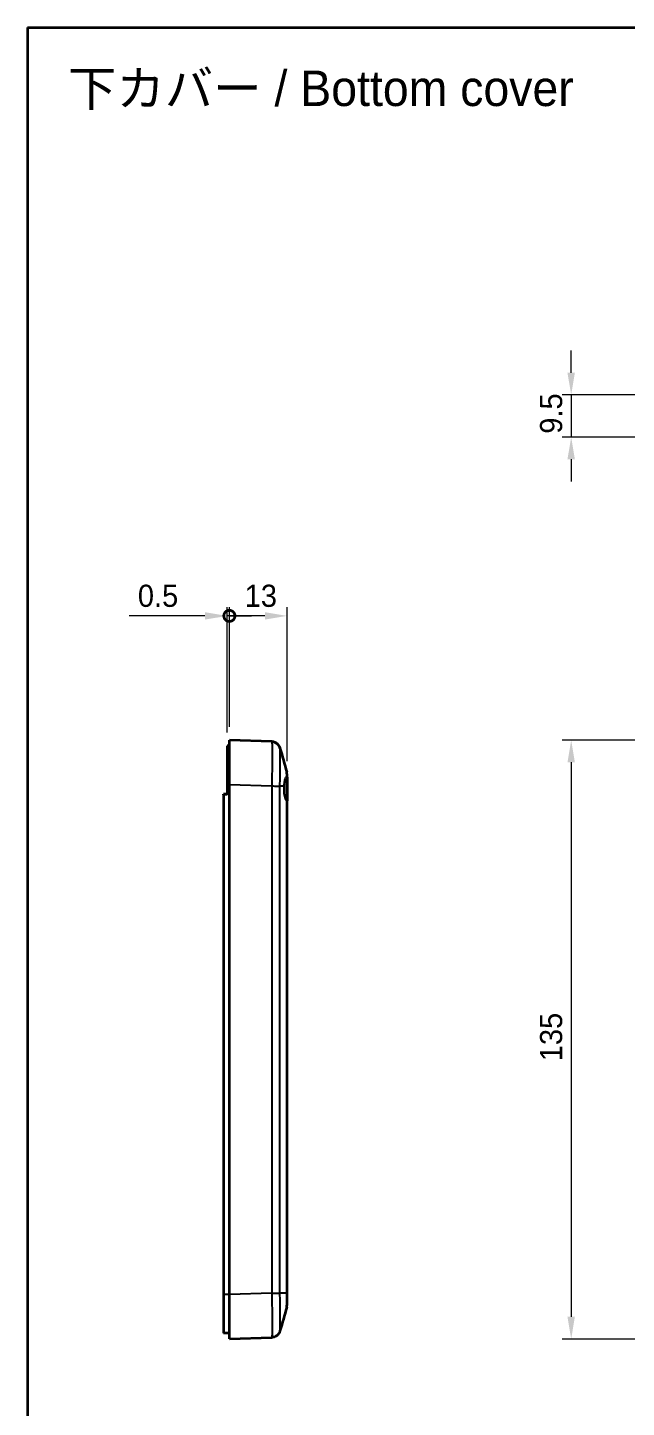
# Model space of a CAD drawing. Header units: millimetres. Extents: x 0 to 3058, y 0 to 562.
# Drawn here: x 2000 to 2135, y 251 to 562 of the extents above; entities that cross this region are included whole.
import ezdxf

# ---------------------------------------------------------------- set-up
doc = ezdxf.new("R2010")
doc.units = ezdxf.units.MM
doc.header["$LTSCALE"] = 1.5
doc.layers.get('Defpoints').update_dxf_attribs({"lineweight": 25})
for name, color, linetype, lineweight in [('Border (ISO)', 7, 'Continuous', 35), ('Dimension (ISO)', 7, 'Continuous', 18), ('Dimension (ISO) @ 1', 7, 'Continuous', 18), ('Symbol (ISO)', 7, 'Continuous', 18), ('Visible (ISO)', 7, 'Continuous', 35), ('Visible Narrow (ISO)', 7, 'Continuous', 25)]:
    doc.layers.add(name, color=color, linetype=linetype, lineweight=lineweight)
doc.styles.add('Note Text (TK)', font='')
doc.styles.get('Note Text (TK)').set_extended_font_data('MS PGothic')
doc.dimstyles.new('Default - Method 1b (TK)', dxfattribs={"dimscale": 1.5, "dimtxt": 2.5, "dimasz": 2.5, "dimexe": 1, "dimexo": 1.5, "dimgap": 1, "dimtad": 1, "dimtoh": 1, "dimrnd": 1e-08, "dimdsep": 46, "dimtxsty": 'Note Text (TK)', "dimcen": 0.09, "dimdle": 5, "dimclrd": 100, "dimclre": 100, "dimclrt": 7, "dimadec": 1, "dimazin": 1, "dimtfac": 1, "dimtmove": 0, "dimatfit": 3, "dimfxl": 1, "dimtolj": 1, "dimlwd": -1, "dimlwe": -1, "dimarcsym": 0})

# ---------------------------------------------------------------- blocks, each defined once
blk = doc.blocks.new('図面枠 tk図枠')
at = {"layer": 'Border (ISO)'}
for q in [(405.5, 289), (14.5, 8)]:
    blk.add_line((14.5, 289), q, dxfattribs=at)
blk = doc.blocks.new('*D105')
at = {"layer": 'Defpoints', "color": 0}
for p in [(2160.57, 401.37), (2122.57, 266.37), (2160.57, 266.37)]:
    blk.add_point(p, dxfattribs=at)
at = {"layer": 'Dimension (ISO)', "color": 100}
for p, q in [((2157.57, 401.37), (2120.57, 401.37)), ((2122.57, 396.37), (2122.57, 271.37)), ((2157.57, 266.37), (2120.57, 266.37))]:
    blk.add_line(p, q, dxfattribs=at)
for points in [[(2121.73, 396.37), (2123.4, 396.37), (2122.57, 401.37)], [(2121.73, 271.37), (2123.4, 271.37), (2122.57, 266.37)]]:
    blk.add_solid(points, dxfattribs=at)
at = {"layer": 'Dimension (ISO)', "color": 7, "insert": (2118.07, 328.99), "char_height": 5, "attachment_point": 4, "rotation": 90, "style": 'Note Text (TK)'}
blk.add_mtext('\\A1;135', dxfattribs=at)
blk = doc.blocks.new('*D106')
at = {"layer": 'Defpoints', "color": 0}
for p in [(2150.57, 479.19), (2122.57, 469.69), (2161.02, 469.69)]:
    blk.add_point(p, dxfattribs=at)
at = {"layer": 'Dimension (ISO)', "color": 100}
for p, q in [((2122.57, 484.19), (2122.57, 489.19)), ((2147.57, 479.19), (2120.57, 479.19)), ((2122.57, 479.19), (2122.57, 469.69)), ((2158.02, 469.69), (2120.57, 469.69)), ((2122.57, 464.69), (2122.57, 459.69))]:
    blk.add_line(p, q, dxfattribs=at)
for points in [[(2121.73, 484.19), (2123.4, 484.19), (2122.57, 479.19)], [(2121.73, 464.69), (2123.4, 464.69), (2122.57, 469.69)]]:
    blk.add_solid(points, dxfattribs=at)
at = {"layer": 'Dimension (ISO)', "color": 7, "insert": (2118.07, 470.45), "char_height": 5, "attachment_point": 4, "rotation": 90, "style": 'Note Text (TK)'}
blk.add_mtext('\\A1;9.5', dxfattribs=at)
blk = doc.blocks.new('_DotSmall')
at = {"color": 0, "linetype": 'ByBlock', "const_width": 0.5}
blk.add_lwpolyline([(-0.0625, 0, 1), (0.0625, 0, 1)], format="xyb", close=True, dxfattribs=at)
blk = doc.blocks.new('*D108')
at = {"layer": 'Defpoints', "color": 0}
for p in [(2045.5, 429.38), (2045.5, 401.37), (2058.5, 393.64)]:
    blk.add_point(p, dxfattribs=at)
at = {"layer": 'Dimension (ISO)', "color": 100}
for p, q in [((2045.5, 404.37), (2045.5, 431.38)), ((2053.5, 429.38), (2045.5, 429.38)), ((2058.5, 396.64), (2058.5, 431.38))]:
    blk.add_line(p, q, dxfattribs=at)
blk.add_solid([(2053.5, 430.21), (2053.5, 428.55), (2058.5, 429.38)], dxfattribs=at)
at = {"layer": 'Dimension (ISO)', "color": 100, "xscale": 5, "yscale": 5, "zscale": 5, "rotation": 180}
blk.add_blockref('_DotSmall', (2045.5, 429.38), dxfattribs=at)
at = {"layer": 'Dimension (ISO)', "color": 7, "insert": (2048.95, 433.88), "char_height": 5, "attachment_point": 4, "style": 'Note Text (TK)'}
blk.add_mtext('\\A1;13', dxfattribs=at)
blk = doc.blocks.new('*D109')
at = {"layer": 'Defpoints', "color": 0}
for p in [(2045, 429.38), (2045.5, 401.37), (2045, 400.07)]:
    blk.add_point(p, dxfattribs=at)
at = {"layer": 'Dimension (ISO)', "color": 100}
for p, q in [((2040, 429.38), (2022.87, 429.38)), ((2045, 403.07), (2045, 431.38)), ((2045.5, 429.38), (2045, 429.38)), ((2045.5, 404.37), (2045.5, 431.38)), ((2045.5, 429.38), (2050.5, 429.38))]:
    blk.add_line(p, q, dxfattribs=at)
blk.add_solid([(2040, 430.21), (2040, 428.55), (2045, 429.38)], dxfattribs=at)
at = {"layer": 'Dimension (ISO)', "color": 100, "xscale": 5, "yscale": 5, "zscale": 5, "rotation": 180}
blk.add_blockref('_DotSmall', (2045.5, 429.38), dxfattribs=at)
at = {"layer": 'Dimension (ISO)', "color": 7, "insert": (2024.87, 433.88), "char_height": 5, "attachment_point": 4, "style": 'Note Text (TK)'}
blk.add_mtext('\\A1;0.5', dxfattribs=at)

msp = doc.modelspace()

# ---------------------------------------------------------------- linework, layer by layer
at = {"layer": 'Visible (ISO)'}
for p, q in [((2055.0418, 401.0416), (2045.4978, 401.3749)), ((2045.4978, 391.381), (2045.4978, 401.3749)), ((2044.9978, 400.0749), (2044.9978, 391.381)), ((2045.4978, 400.0749), (2044.9978, 400.0749)), ((2058.4978, 393.0008), (2058.4978, 393.6438)), ((2058.4978, 393.6436), (2058.4978, 393.6438)), ((2058.4978, 393.0008), (2058.4978, 387.6883)), ((2044.9978, 389.1749), (2044.1978, 389.1749)), ((2044.1978, 389.0749), (2044.1978, 389.1749)), ((2044.1978, 389.0749), (2044.1978, 276.3688)), ((2044.9978, 391.381), (2044.9978, 389.0749)), ((2045.4978, 276.3688), (2045.4978, 391.381)), ((2058.4978, 276.75), (2058.4978, 387.6883)), ((2044.1978, 276.3688), (2044.1978, 267.6749)), ((2045.4978, 266.3749), (2045.4978, 276.3688)), ((2058.4978, 274.106), (2058.4978, 276.75)), ((2044.9978, 267.6749), (2044.1978, 267.6749)), ((2045.4978, 267.6749), (2044.9978, 267.6749)), ((2045.4978, 266.3749), (2055.0411, 266.7081))]:
    msp.add_line(p, q, dxfattribs=at)
for centre, start, end in [((2056.4978, 393.6438), 0, 15.76907), ((2056.4978, 274.106), 344.23093, 0)]:
    msp.add_arc(centre, 2, start, end, dxfattribs=at)
for points in [[(2055.0418, 401.0416), (2055.2068, 401.0358), (2055.371, 401.0094), (2055.5296, 400.9634)], [(2055.0418, 401.0416), (2055.2089, 401.0357), (2055.3753, 401.0087), (2055.5357, 400.9615)], [(2056.9103, 399.5616), (2057.4139, 397.7695), (2057.9171, 395.977), (2058.4225, 394.1873)], [(2058.4225, 273.5624), (2057.9171, 271.7728), (2057.4139, 269.9802), (2056.9103, 268.1882)]]:
    msp.add_open_spline(points, degree=3, dxfattribs=at)
for points, knots in [([(2056.9103, 399.5616), (2056.8994, 399.6005), (2056.8858, 399.6452), (2056.8468, 399.7547), (2056.8218, 399.8193), (2056.7424, 399.9843), (2056.6895, 400.0852), (2056.5001, 400.3456), (2056.3637, 400.5122), (2055.9405, 400.806), (2055.7031, 400.9275), (2055.2973, 401.02), (2055.17, 401.0371), (2055.0418, 401.0416)], [1.1895558606, 1.1895558606, 1.1895558606, 1.1895558606, 1.2013547514, 1.2013547514, 1.2131536422, 1.2131536422, 1.2249525331, 1.2249525331, 1.2367514239, 1.2367514239, 1.2450579219, 1.2450579219, 1.2485503147, 1.2485503147, 1.2485503147, 1.2485503147]), ([(2055.0418, 401.0416), (2055.2563, 401.0341), (2055.4672, 400.9902), (2055.8509, 400.8524), (2056.0171, 400.7563), (2056.3202, 400.5367), (2056.4351, 400.4151), (2056.639, 400.1674), (2056.7036, 400.0543), (2056.7995, 399.871), (2056.8289, 399.7998), (2056.8743, 399.6801), (2056.8898, 399.6317), (2056.9051, 399.58), (2056.9078, 399.5706), (2056.9103, 399.5616)], [0.0007079787, 0.0007079787, 0.0007079787, 0.0007079787, 0.0065518112, 0.0065518112, 0.0130355525, 0.0130355525, 0.0215549725, 0.0215549725, 0.0333538634, 0.0333538634, 0.0451527542, 0.0451527542, 0.056951645, 0.056951645, 0.0597024329, 0.0597024329, 0.0597024329, 0.0597024329]), ([(2057.9093, 390.9968), (2057.9334, 391.2928), (2057.9631, 391.5743), (2058.0309, 392.0681), (2058.068, 392.2807), (2058.162, 392.6896), (2058.2207, 392.8602), (2058.331, 393.0347), (2058.3789, 393.0721), (2058.4293, 393.0747)], [-0.397718375, -0.397718375, -0.397718375, -0.397718375, -0.306121113, -0.306121113, -0.220565371, -0.220565371, -0.110928462, -0.110928462, -0.03399724, -0.03399724, -0.03399724, -0.03399724]), ([(2058.4293, 393.0747), (2058.4519, 393.0759), (2058.4693, 393.0701), (2058.492, 393.0448), (2058.4978, 393.026), (2058.4978, 393.0008)], [-0.0667034986, -0.0667034986, -0.0667034986, -0.0667034986, -0.0325176309, -0.0325176309, -0.0000000047, -0.0000000047, -0.0000000047, -0.0000000047]), ([(2058.4224, 387.8001), (2058.3847, 387.8422), (2058.3479, 387.8947), (2058.2447, 388.076), (2058.1822, 388.2302), (2058.0708, 388.6037), (2058.0229, 388.8218), (2057.9533, 389.2647), (2057.929, 389.4801), (2057.9039, 389.8263), (2057.8975, 389.9501), (2057.8918, 390.1313), (2057.8905, 390.1877), (2057.8893, 390.2727), (2057.8891, 390.3012), (2057.8888, 390.3523), (2057.8888, 390.375), (2057.8889, 390.423), (2057.8891, 390.4483), (2057.8898, 390.5158), (2057.8905, 390.5578), (2057.8946, 390.7336), (2057.9006, 390.8663), (2057.9093, 390.9968)], [-0.409984685, -0.409984685, -0.409984685, -0.409984685, -0.366522343, -0.366522343, -0.284018358, -0.284018358, -0.200348508, -0.200348508, -0.130632132, -0.130632132, -0.092868481, -0.092868481, -0.075897997, -0.075897997, -0.067344445, -0.067344445, -0.060551491, -0.060551491, -0.052942596, -0.052942596, -0.040306178, -0.040306178, 0, 0, 0, 0]), ([(2058.4978, 387.6883), (2058.4978, 387.6975), (2058.4914, 387.7115), (2058.4661, 387.749), (2058.4471, 387.7725), (2058.4224, 387.8001)], [-0.0563926452, -0.0563926452, -0.0563926452, -0.0563926452, -0.0284703173, -0.0284703173, 0, 0, 0, 0]), ([(2056.9103, 268.1882), (2056.8994, 268.1492), (2056.8858, 268.1046), (2056.8468, 267.9952), (2056.8218, 267.9306), (2056.7425, 267.7656), (2056.6896, 267.6647), (2056.5003, 267.4043), (2056.364, 267.2378), (2055.9408, 266.9438), (2055.7033, 266.8223), (2055.2974, 266.7297), (2055.17, 266.7126), (2055.0418, 266.7081)], [1.1902868996, 1.1902868996, 1.1902868996, 1.1902868996, 1.2020843666, 1.2020843666, 1.2138818336, 1.2138818336, 1.2256793007, 1.2256793007, 1.2374767677, 1.2374767677, 1.2457809206, 1.2457809206, 1.2492742348, 1.2492742348, 1.2492742348, 1.2492742348])]:
    msp.add_open_spline(points, degree=3, knots=knots, dxfattribs=at)
at = {"layer": 'Visible Narrow (ISO)'}
for p, q in [((2044.9978, 389.0749), (2044.1978, 389.0749)), ((2045.4978, 391.381), (2044.9978, 391.381)), ((2045.4978, 391.381), (2055.0411, 391.0477)), ((2055.0411, 391.0477), (2055.0411, 276.702)), ((2057.9093, 390.9968), (2056.8959, 390.9968)), ((2056.8959, 276.7529), (2056.8959, 390.9968)), ((2058.4224, 387.8001), (2058.4224, 276.7529)), ((2044.9978, 276.3688), (2044.1978, 276.3688)), ((2045.4978, 276.3688), (2044.9978, 276.3688)), ((2055.0418, 276.7021), (2045.4978, 276.3688)), ((2056.8959, 276.7529), (2058.4223, 276.7529))]:
    msp.add_line(p, q, dxfattribs=at)
for points, knots in [([(2055.0418, 401.0416), (2055.0646, 401.0408), (2055.0846, 400.9142), (2055.1187, 400.3805), (2055.1317, 399.9397), (2055.1436, 398.9908), (2055.1458, 398.5716), (2055.1458, 397.8815), (2055.1453, 397.6391), (2055.1423, 396.9807), (2055.139, 396.5477), (2055.1267, 395.3699), (2055.1157, 394.6), (2055.0851, 392.9008), (2055.0649, 391.9684), (2055.0418, 391.0477)], [0.0007085, 0.0007085, 0.0007085, 0.0007085, 0.2186202, 0.2186202, 0.46847186, 0.46847186, 0.62462915, 0.62462915, 0.70270779, 0.70270779, 0.82763362, 0.82763362, 1.02751495, 1.02751495, 1.24855032, 1.24855032, 1.24855032, 1.24855032]), ([(2056.8959, 390.9968), (2056.9144, 391.79), (2056.9305, 392.5929), (2056.9548, 394.0534), (2056.9636, 394.7138), (2056.9734, 395.7241), (2056.976, 396.0956), (2056.9784, 396.6604), (2056.9788, 396.8683), (2056.9788, 397.4605), (2056.977, 397.8202), (2056.9676, 398.6351), (2056.9573, 399.0142), (2056.9335, 399.4165), (2056.9226, 399.5173), (2056.9103, 399.5613)], [-1.24925829, -1.24925829, -1.24925829, -1.24925829, -1.02751495, -1.02751495, -0.82763362, -0.82763362, -0.70270779, -0.70270779, -0.62462915, -0.62462915, -0.46847186, -0.46847186, -0.2186202, -0.2186202, -0.05970243, -0.05970243, -0.05970243, -0.05970243]), ([(2058.4225, 394.1873), (2058.4241, 394.1818), (2058.4254, 394.138), (2058.4274, 393.9822), (2058.4281, 393.8762), (2058.4289, 393.6557), (2058.4292, 393.5595), (2058.4294, 393.3876), (2058.4294, 393.3178), (2058.4294, 393.1902), (2058.4294, 393.1334), (2058.4293, 393.0747)], [-0.410855048, -0.410855048, -0.410855048, -0.410855048, -0.340125391, -0.340125391, -0.273961181, -0.273961181, -0.23260855, -0.23260855, -0.206763156, -0.206763156, -0.187435389, -0.187435389, -0.187435389, -0.187435389]), ([(2055.0418, 391.0477), (2055.2517, 391.0422), (2055.4603, 391.0366), (2055.6576, 391.0314), (2055.8549, 391.0261), (2056.0407, 391.0211), (2056.2059, 391.0166), (2056.3711, 391.0121), (2056.5157, 391.0081), (2056.6327, 391.0047), (2056.7496, 391.0014), (2056.8388, 390.9987), (2056.8959, 390.9968)], [0, 0, 0, 0, 0.25000006, 0.25000006, 0.25000006, 0.50000013, 0.50000013, 0.50000013, 0.75000019, 0.75000019, 0.75000019, 1.00000025, 1.00000025, 1.00000025, 1.00000025]), ([(2055.0418, 276.702), (2055.2515, 276.7063), (2055.46, 276.7105), (2055.6571, 276.7148), (2055.8544, 276.719), (2056.0403, 276.7232), (2056.2056, 276.7275), (2056.3709, 276.7317), (2056.5155, 276.736), (2056.6325, 276.7402), (2056.7495, 276.7445), (2056.8387, 276.7487), (2056.8959, 276.7529)], [0.000264238, 0.000264238, 0.000264238, 0.000264238, 0.25000324, 0.25000324, 0.25000324, 0.50000648, 0.50000648, 0.50000648, 0.75000972, 0.75000972, 0.75000972, 1.000012959, 1.000012959, 1.000012959, 1.000012959]), ([(2055.0418, 276.702), (2055.0646, 275.7938), (2055.0845, 274.8808), (2055.1187, 272.9869), (2055.1317, 272.0305), (2055.1436, 270.6105), (2055.1459, 270.0991), (2055.1458, 269.4057), (2055.1453, 269.1872), (2055.1423, 268.6481), (2055.139, 268.3463), (2055.1267, 267.6551), (2055.1156, 267.3246), (2055.0851, 266.8396), (2055.065, 266.709), (2055.0418, 266.7081)], [0.00070849, 0.00070849, 0.00070849, 0.00070849, 0.21874688, 0.21874688, 0.46874332, 0.46874332, 0.62499109, 0.62499109, 0.70311498, 0.70311498, 0.8281132, 0.8281132, 1.02811035, 1.02811035, 1.24927372, 1.24927372, 1.24927372, 1.24927372]), ([(2056.9103, 268.1884), (2056.9229, 268.2333), (2056.934, 268.3373), (2056.9548, 268.697), (2056.9636, 268.9813), (2056.9734, 269.5751), (2056.976, 269.8343), (2056.9784, 270.297), (2056.9788, 270.4845), (2056.9788, 271.0795), (2056.977, 271.5182), (2056.9676, 272.7363), (2056.9572, 273.5566), (2056.93, 275.1842), (2056.9142, 275.9704), (2056.8959, 276.7529)], [-1.1902869, -1.1902869, -1.1902869, -1.1902869, -1.02811035, -1.02811035, -0.8281132, -0.8281132, -0.70311498, -0.70311498, -0.62499109, -0.62499109, -0.46874332, -0.46874332, -0.21874688, -0.21874688, 0, 0, 0, 0]), ([(2058.4223, 276.7529), (2058.424, 276.4572), (2058.4253, 276.1614), (2058.4274, 275.6194), (2058.4281, 275.3745), (2058.4289, 275.0019), (2058.4292, 274.8646), (2058.4294, 274.6552), (2058.4294, 274.5781), (2058.4294, 274.358), (2058.4292, 274.226), (2058.4285, 273.9235), (2058.4276, 273.7813), (2058.4253, 273.6106), (2058.424, 273.5678), (2058.4225, 273.5624)], [-0.413731778, -0.413731778, -0.413731778, -0.413731778, -0.340294387, -0.340294387, -0.274097303, -0.274097303, -0.232724125, -0.232724125, -0.206865889, -0.206865889, -0.155149417, -0.155149417, -0.072403061, -0.072403061, -0.00267015, -0.00267015, -0.00267015, -0.00267015]), ([(2058.4224, 276.7529), (2058.4473, 276.7525), (2058.4662, 276.752), (2058.4851, 276.7513), (2058.4899, 276.751), (2058.4946, 276.7507), (2058.4958, 276.7505), (2058.497, 276.7504), (2058.4973, 276.7503), (2058.4977, 276.7502), (2058.4978, 276.7501), (2058.4978, 276.75), (2058.4978, 276.75), (2058.4978, 276.75)], [0, 0, 0, 0, 0.0275641609, 0.0275641609, 0.0413424447, 0.0413424447, 0.048231986, 0.048231986, 0.0516779778, 0.0516779778, 0.0548634479, 0.0548634479, 0.0551192738, 0.0551192738, 0.0551192738, 0.0551192738])]:
    msp.add_open_spline(points, degree=3, knots=knots, dxfattribs=at)

# ---------------------------------------------------------------- block references
at = {"xscale": 2, "yscale": 2, "zscale": 2}
msp.add_blockref('図面枠 tk図枠', (1971, -16), dxfattribs=at)

# ---------------------------------------------------------------- texts
at = {"layer": 'Symbol (ISO)', "color": 7, "insert": (2009.1158, 547.8871), "char_height": 8, "width": 127.204676, "attachment_point": 4, "line_spacing_factor": 1.5, "style": 'Note Text (TK)'}
msp.add_mtext('{\\fＭＳ Ｐゴシック|b0|i0;\\H8.0000;下カバー / Bottom cover}', dxfattribs=at)

# ---------------------------------------------------------------- dimensions: what is measured, and where the dimension line sits
at = {"layer": 'Dimension (ISO) @ 1', "color": 100}
for base, p1, p2, angle, override, picture, middle in [((2122.5667, 469.6917), (2150.5728, 479.1917), (2161.0228, 469.6917), 90, {"dimscale": 1, "dimtxt": 5, "dimasz": 5, "dimexe": 2, "dimexo": 3, "dimgap": 2, "dimtoh": 0, "dimdec": 2, "dimcen": 0.18, "dimtol": 0, "dimlim": 0, "dimtp": 0, "dimtm": 0, "dimtdec": 2, "dimtix": 0, "dimtofl": 1, "dimtmove": 0, "dimatfit": 1}, '*D106', (2122.5667, 474.4417)), ((2122.5667, 266.3749), (2160.5667, 401.3749), (2160.5667, 266.3749), 270, {"dimscale": 1, "dimtxt": 5, "dimasz": 5, "dimexe": 2, "dimexo": 3, "dimgap": 2, "dimtoh": 0, "dimdec": 2, "dimcen": 0.18, "dimtol": 0, "dimlim": 0, "dimtp": 0, "dimtm": 0, "dimtdec": 2, "dimtix": 0, "dimtofl": 0, "dimtmove": 0, "dimatfit": 1}, '*D105', (2122.5667, 333.8749))]:
    dim = msp.add_linear_dim(base=base, p1=p1, p2=p2, angle=angle, dimstyle='Default - Method 1b (TK)', override=override, dxfattribs=at)
    dim.commit()
    dim.dimension.update_dxf_attribs({"geometry": picture, "text_midpoint": middle, "dimtype": 128})
for base, p1, p2, override, picture, middle in [((2044.9978, 429.381), (2045.4978, 401.3749), (2044.9978, 400.0749), {"dimscale": 1, "dimtxt": 5, "dimasz": 5, "dimexe": 2, "dimexo": 3, "dimgap": 2, "dimtoh": 0, "dimdec": 2, "dimblk1": 'DotSmall', "dimsah": 1, "dimcen": 0.18, "dimdle": 0, "dimtol": 0, "dimlim": 0, "dimtp": 0, "dimtm": 0, "dimtdec": 2, "dimtix": 0, "dimtofl": 1, "dimtmove": 0, "dimatfit": 1}, '*D109', (2028.9353, 429.381)), ((2045.4978, 429.381), (2058.4978, 393.6438), (2045.4978, 401.3749), {"dimscale": 1, "dimtxt": 5, "dimasz": 5, "dimexe": 2, "dimexo": 3, "dimgap": 2, "dimtoh": 0, "dimdec": 2, "dimblk2": 'DotSmall', "dimsah": 1, "dimcen": 0.18, "dimdle": 0, "dimtol": 0, "dimlim": 0, "dimtp": 0, "dimtm": 0, "dimtdec": 2, "dimtix": 0, "dimtofl": 1, "dimtmove": 0, "dimatfit": 1}, '*D108', (2052.0178, 429.381))]:
    dim = msp.add_linear_dim(base=base, p1=p1, p2=p2, dimstyle='Default - Method 1b (TK)', override=override, dxfattribs=at)
    dim.commit()
    dim.dimension.update_dxf_attribs({"geometry": picture, "text_midpoint": middle, "dimtype": 128})

doc.saveas('drawing.dxf')
